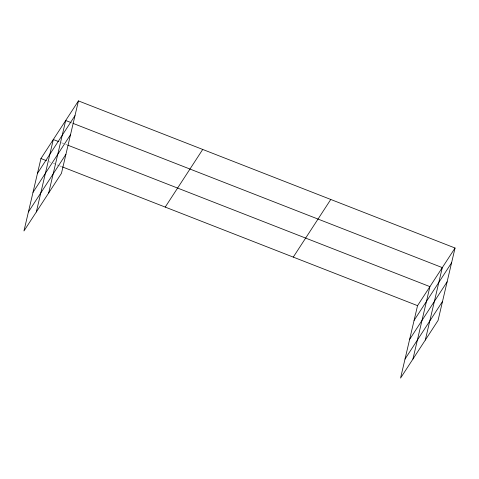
<?xml version="1.0" encoding="UTF-8"?>
<svg xmlns="http://www.w3.org/2000/svg" width="479" height="479" viewBox="0 0 479 479"><rect width="100%" height="100%" fill="white"/><g stroke="black" fill="none" stroke-linecap="round" stroke-linejoin="round"><path stroke-width="0.36" stroke-dasharray="2.4 1.8" d="M71.215 122.66L72.598 123.199M61.605 142.76L65.054 144.107M65.749 144.377L67.126 144.915M49.229 161.776L50.606 162.315M53.373 163.399L58.893 165.554M59.582 165.824L61.653 166.632"/><path stroke-width="0.72" d="M78.448 100.901L40.943 158.543L23.95 230.986L61.456 173.344L78.448 100.901L455.05 248.014L438.057 320.457L400.552 378.099L417.544 305.656L455.05 248.014M36.326 211.963L53.319 139.521L58.839 141.676M48.702 192.941L65.695 120.498L70.527 122.39M412.928 359.076L429.92 286.634L67.814 145.185M425.31 340.054L442.297 267.611L73.287 123.468M37.482 173.302L74.981 115.661M33.015 192.336L70.521 134.701M28.417 211.952L65.916 154.31M165.219 207.09L202.725 149.448M293.268 257.109L330.773 199.468M414.084 320.415L451.589 262.773M409.617 339.449L447.123 281.808M405.018 359.064L442.524 301.423M40.943 158.543L46.463 160.699M62.348 166.902L417.544 305.656"/></g></svg>
